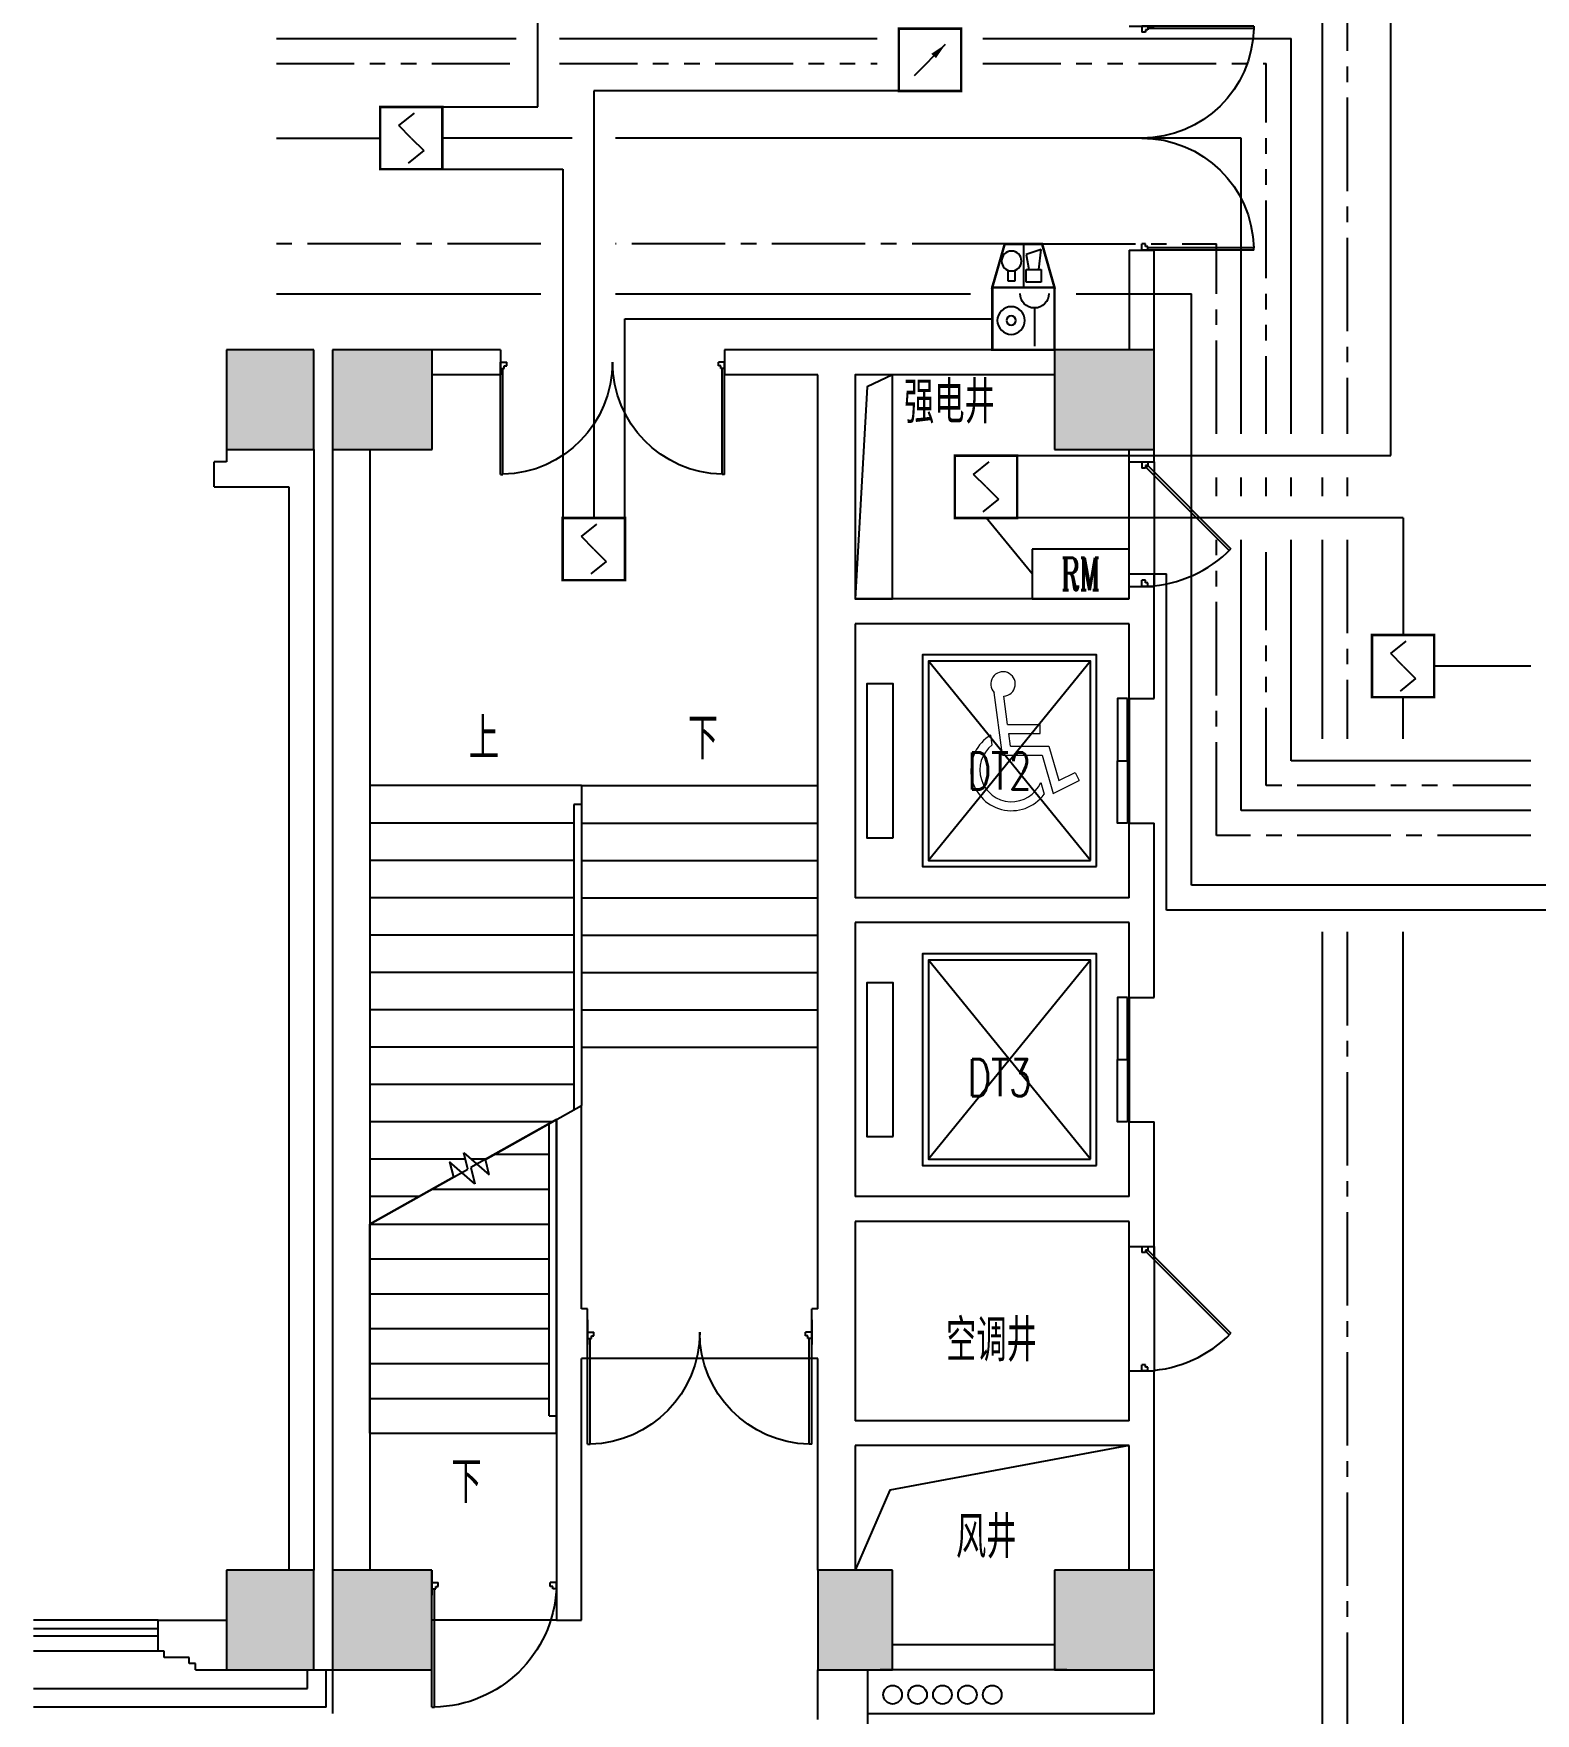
# Model space of a CAD drawing. Extents: x 190999 to 918899, y -200814 to 215286.
# Drawn here: x 686949 to 699011, y 116654 to 130143 of the extents above; entities that cross this region are included whole.
import ezdxf
from ezdxf.enums import TextEntityAlignment as Align

# ---------------------------------------------------------------- set-up
doc = ezdxf.new("R2010")
doc.units = 0
doc.header["$LTSCALE"] = 1000
doc.header["$MEASUREMENT"] = 0
for name, pattern in [('CENTER2', [1.125, 0.75, -0.125, 0.125, -0.125]), ('CONTINOUS', [0]), ('PHANTOM2', [1.25, 0.625, -0.125, 0.125, -0.125, 0.125, -0.125])]:
    doc.linetypes.add(name, pattern=pattern)
for name, color, linetype in [('00-EQUIP', 3, 'Continuous'), ('00-WIRE-4', 6, 'Continuous'), ('A-墙线', 2, 'Continuous'), ('A-外包装修', 250, 'Continuous'), ('A-外窗', 145, 'Continuous'), ('A-门', 167, 'Continuous'), ('COLUMN', 2, 'Continuous'), ('DIM_SYMB', 3, 'Continuous'), ('PUB_HATCH', 250, 'Continuous'), ('PUB_TEXT', 7, 'Continuous'), ('STAIR', 5, 'Continuous'), ('房间名称', 7, 'Continuous'), ('洞口线', 165, 'Continuous'), ('电井开洞', 97, 'Continuous'), ('雨水管', 151, 'Continuous')]:
    doc.layers.add(name, color=color, linetype=linetype)
doc.layers.add('1-3残疾人坐席', color=10, linetype='Continuous', lineweight=9)
doc.styles.add('_COMPLEX', font='COMPLEX.shx', dxfattribs={"width": 0.5})
doc.styles.add('_TCH_DIM', font='SIMPLEX', dxfattribs={"bigfont": 'GBCBIG'})
doc.styles.get("Standard").update_dxf_attribs({"font": 'simhei.ttf'})
doc.styles.add('XXK', font='romans.shx', dxfattribs={"width": 0.75, "bigfont": 'hzf.shx'})
doc.linetypes.add('4INE', pattern='A,1,-0.15,["4",XXK,S=0.3,R=0,X=-0.1,Y=-0.1],-0.25', length=1.4)
doc.linetypes.add('BIG-DLINE', pattern='A,1,-0.15,["D",XXK,S=0.2,R=0,X=-0.1,Y=-0.09],-0.2', length=1.35)
doc.linetypes.add('XLINE', pattern='A,1,-0.2,["X",XXK,S=0.2,R=0,X=-0.1,Y=-0.09],-0.15', length=1.35)

# ---------------------------------------------------------------- blocks, each defined once
blk = doc.blocks.new('m1000')
at = {"layer": 'A-墙线'}
for p, q in [((0, 0), (0, 200)), ((1000, 0), (1000, 200))]:
    blk.add_line(p, q, dxfattribs=at)
at = {"layer": 'A-门'}
for p, q in [((0, 1100), (5.820766091346741e-11, 100.0000000009313)), ((0, 1100), (19.99999999994179, 1099.999999999069)), ((19.99999999994179, 1099.999999999069), (20.00000000005821, 150.0000000009313)), ((5.820766091346741e-11, 150.0000000009313), (29.99999999994179, 150.0000000009313)), ((29.99999999994179, 150.0000000009313), (30, 130)), ((970.0000000001746, 150.0000000009313), (970.0000000001164, 130)), ((1000.000000000058, 150.0000000009313), (970.0000000001746, 150.0000000009313)), ((1000.000000000058, 150.0000000009313), (1000.000000000058, 100.0000000009313)), ((5.820766091346741e-11, 100.0000000009313), (50.00000000005821, 100.0000000009313)), ((30, 130), (50.00000000005821, 130.0000000009313)), ((50.00000000005821, 130.0000000018626), (50.00000000005821, 100.0000000009313)), ((950.0000000000582, 130.0000000018626), (950.0000000000582, 100.0000000009313)), ((970.0000000001164, 130), (950.0000000000582, 130.0000000009313)), ((1000.000000000058, 100.0000000009313), (950.0000000000582, 100.0000000009313))]:
    blk.add_line(p, q, dxfattribs=at)
blk.add_arc((5.820766091346741e-11, 100.0000000009313), 1000, 2.865983971930656, 88.85400800037786, dxfattribs=at)
blk = doc.blocks.new('m1800')
at = {"layer": 'A-墙线'}
for p, q in [((-900, -100), (-900, 100)), ((900, -100), (900, 100))]:
    blk.add_line(p, q, dxfattribs=at)
at = {"layer": 'A-门'}
for p, q in [((-900, 900), (-899.9999999999418, 9.313225746154785e-10)), ((-900, 900), (-880.0000000000582, 899.9999999990687)), ((-880.0000000000582, 899.9999999990687), (-879.9999999999418, 50.00000000093132)), ((880.0000000000582, 899.9999999990687), (879.9999999999418, 50.00000000093132)), ((900, 900), (880.0000000000582, 899.9999999990687)), ((900, 900), (899.9999999999418, 9.313225746154785e-10)), ((-899.9999999999418, 50.00000000093132), (-870.0000000000582, 50.00000000093132)), ((-899.9999999999418, 9.313225746154785e-10), (-849.9999999999418, 9.313225746154785e-10)), ((-870.0000000000582, 50.00000000093132), (-870, 30)), ((-870, 30), (-849.9999999999418, 30.00000000093132)), ((-849.9999999999418, 30.00000000186265), (-849.9999999999418, 9.313225746154785e-10)), ((849.9999999999418, 30.00000000186265), (849.9999999999418, 9.313225746154785e-10)), ((870, 30), (849.9999999999418, 30.00000000093132)), ((899.9999999999418, 9.313225746154785e-10), (849.9999999999418, 9.313225746154785e-10)), ((870.0000000000582, 50.00000000093132), (870, 30)), ((899.9999999999418, 50.00000000093132), (870.0000000000582, 50.00000000093132))]:
    blk.add_line(p, q, dxfattribs=at)
for centre, start, end in [((-900, 0), 0, 88.72665564132167), ((900, 0), 91.27334436201257, 180)]:
    blk.add_arc(centre, 900, start, end, dxfattribs=at)
blk = doc.blocks.new('wza')
at = {"layer": '1-3残疾人坐席', "linetype": 'CONTINOUS'}
for p, q in [((0, 0), (-65.92103317385772, 501.259221150307)), ((40.34413458604831, 245.4232261337456), (10.43635719484882, 472.8400076992111)), ((-83.20065364841139, 80.454939481162), (-93.68438058072934, 160.1725128249964)), ((40.3441345867468, 245.4232261337456), (301.9591099754325, 245.4232247801265)), ((63.15117290557828, 71.999999671767), (49.81291678763228, 173.4232260875287)), ((49.81291678763228, 173.4232260875287), (301.9591096029035, 173.4232247829204)), ((301.9591096029035, 173.4232247829204), (301.959109976131, 245.4232247801265)), ((0, 0), (317.6950926940772, -1.64244556799531e-06)), ((63.15117290557828, 71.999999671767), (371.7653968639788, 71.99999807501445)), ((371.7653968639788, 71.99999807501445), (452.3839526305674, -205.6966173108667)), ((317.6950926940772, -1.64244556799531e-06), (407.3163418309996, -308.7070643706247)), ((306.5511975293048, -219.8632119825343), (334.2759955825168, -315.3633423000574)), ((407.3163418309996, -308.7070643706247), (615.2490263903746, -204.7994084716775)), ((452.3839526305674, -205.6966173108667), (583.0641903625219, -140.3933812931064)), ((583.0641903625219, -140.3933812931064), (615.2490263903746, -204.7994084716775))]:
    blk.add_line(p, q, dxfattribs=at)
for centre, radius, start, end in [((4.099231155589223, 570.3656342902686), 98.37953947765384, 273.7427053465065, 224.6236590530771), ((72.33969137939857, -120.7537110627163), 326.3181513302728, 120.5825845909829, 323.3889255196984), ((72.33969137939857, -120.7537110627163), 254.318151076953, 127.705102857942, 337.0637461616881)]:
    blk.add_arc(centre, radius, start, end, dxfattribs=at)
blk = doc.blocks.new('bfm01')
at = {"layer": 'A-墙线'}
for p, q in [((-200.0030517580453, -0.004291533608920872), (-0.003051758045330644, -0.004291533608920872)), ((-200.0030517580453, -1000.004291533609), (-0.003051758045330644, -1000.004291533609))]:
    blk.add_line(p, q, dxfattribs=at)
at = {"layer": 'A-门'}
for p, q in [((-200.0030517578125, -1000.004291533609), (-200.0030517578125, -0.004291533608920872)), ((-100.003051757114, -0.004291533667128533), (-100.003051757114, -50.00429153366713)), ((-70.00305175618269, -50.00429153366713), (-100.003051757114, -50.00429153366713)), ((-50.00305175711401, -30.00429153355071), (-70.00305175804533, -30.00429153360892)), ((-70.00305175804533, -30.00429153360892), (-70.00305175711401, -50.00429153366713)), ((-64.14518738078186, -44.14642715716036), (-50.0030517570849, -30.0042915334343)), ((-64.14518738081097, -44.14642715721857), (602.9494616675365, -711.241076205275)), ((-50.00305175711401, -0.004291533667128533), (-50.00305175711401, -30.00429153355071)), ((-50.00305175714311, -30.00429153360892), (617.0330152155366, -697.0403585060849)), ((-0.003051758045330644, -0.004291533608920872), (-0.003051758045330644, -1000.004291533609)), ((-70.00305175618269, -950.0042915336671), (-100.003051757114, -950.0042915336671)), ((-100.003051757114, -1000.004291533667), (-100.003051757114, -950.0042915336671)), ((-50.00305175711401, -1000.004291533667), (-100.003051757114, -1000.004291533667)), ((-70.00305175804533, -970.0042915337253), (-70.00305175711401, -950.0042915336671)), ((-50.00305175711401, -970.0042915337835), (-70.00305175804533, -970.0042915337253)), ((-50.00305175711401, -1000.004291533667), (-50.00305175711401, -970.0042915337835))]:
    blk.add_line(p, q, dxfattribs=at)
blk.add_arc((-100.003051757114, -0.004291533667128533), 1000, 272.8659839719306, 315.8103116972138, dxfattribs=at)
blk = doc.blocks.new('_LINKPT1')
at = {"color": 0}
blk.add_line((0, 0), (0, 0), dxfattribs=at)
blk = doc.blocks.new('3S1KCGW2')
for p, q in [((0.499999999999875, 0.499999999999875), (-0.499999999999875, 0.499999999999875)), ((-0.499999999999875, 0.499999999999875), (-0.499999999999875, -0.499999999999875)), ((-0.2, 0.2), (0.05, 0.4)), ((0.499999999999875, -0.499999999999875), (0.499999999999875, 0.499999999999875)), ((0, 0), (-0.2, 0.2)), ((0, 0), (0.2, -0.2)), ((0.2, -0.2), (-0.05, -0.4)), ((-0.499999999999875, -0.499999999999875), (0.499999999999875, -0.499999999999875))]:
    blk.add_line(p, q)
at = {"const_width": 0.04, "flags": 128}
blk.add_lwpolyline([(-0.499999999999875, -0.499999999999875), (-0.499999999999875, 0.499999999999875), (0.499999999999875, 0.499999999999875), (0.499999999999875, -0.499999999999875)], close=True, dxfattribs=at)
at = {"xscale": 0.002, "yscale": 0.002, "zscale": 0.002}
for p in [(0, 0.499999999999875), (-0.499999999999875, 0), (0.499999999999875, 0), (0, -0.499999999999875)]:
    blk.add_blockref('_LINKPT1', p, dxfattribs=at)
at = {"flags": 9}
blk.add_attdef('A', (0, 0), '', height=2e-05, dxfattribs=at)
blk = doc.blocks.new('3T1W6ZCM')
for p, q in [((0.5, 0.5), (-0.5, 0.5)), ((-0.5, 0.5), (-0.5, -0.5)), ((0.5, -0.5), (0.5, 0.5)), ((-0.1775382936502865, 0.1720085469460173), (-0.1775382936502865, -0.443376068438738)), ((-0.5, -0.5), (0.5, -0.5))]:
    blk.add_line(p, q)
at = {"const_width": 0.04}
blk.add_lwpolyline([(-0.5, 0.5), (-0.5, -0.5), (0.5, -0.5), (0.5, 0.5)], close=True, dxfattribs=at)
for radius in [0.2218934911243935, 0.07396449704146453]:
    blk.add_circle((0.1969945486489451, -0.02963126059148635), radius)
blk.add_arc((-0.1775382936502865, 0.4027777777155279), 0.2307692307693, 180, 0)
at = {"xscale": 0.002, "yscale": 0.002, "zscale": 0.002}
for p in [(0, 0.5), (-0.5, 0), (0.5, 0), (0, -0.5)]:
    blk.add_blockref('_LINKPT1', p, dxfattribs=at)
at = {"flags": 9}
blk.add_attdef('A', (0, 0), '', height=2e-05, dxfattribs=at)
blk = doc.blocks.new('6A2OE7N0')
for p, q in [((-0.3, 0.3499999999999943), (-0.5, -0.3499999999999943)), ((0.3, 0.3499999999999943), (-0.3, 0.3499999999999943)), ((1.776356839400252e-18, 0.3499999999999943), (-1.776356839400252e-18, -0.3499999999999943)), ((0.5, -0.3499999999999943), (0.3, 0.3499999999999943)), ((-0.2456702268532281, -0.06106422118475052), (-0.2856702268532281, 0.2589357788152427)), ((-0.2856702268532281, 0.2589357788152427), (-0.04567022685322809, 0.1789357788152302)), ((-0.04567022685322809, 0.1789357788152302), (-0.08567022685322809, -0.06106422118475052)), ((-0.2856702268532281, -0.06106422118475052), (-0.2856702268532281, -0.2610642211847676)), ((-0.04567022685322809, -0.06106422118475052), (-0.2856702268532281, -0.06106422118475052)), ((-0.2856702268532281, -0.2610642211847676), (-0.04567022685322809, -0.2610642211847676)), ((-0.04567022685322809, -0.2610642211847676), (-0.04567022685322809, -0.06106422118475052)), ((0.1304115314996602, -0.2439790560947586), (0.1304115314996602, -0.0723030258366748)), ((0.2504115314996602, -0.2439790560947586), (0.1304115314996602, -0.2439790560947586)), ((0.2504115314996602, -0.0723030258366748), (0.2504115314996602, -0.2439790560947586)), ((-0.5, -0.3499999999999943), (0.5, -0.3499999999999943))]:
    blk.add_line(p, q)
at = {"const_width": 0.04, "flags": 128}
blk.add_lwpolyline([(-0.5, -0.3499999999999943), (-0.3, 0.3499999999999943), (0.3, 0.3499999999999943), (0.5, -0.3499999999999943)], close=True, dxfattribs=at)
blk.add_circle((0.1904115314996602, 0.07602094390523462), 0.16)
at = {"xscale": 0.002, "yscale": 0.002, "zscale": 0.002}
for p in [(1.776356839400252e-18, 0.3499999999999943), (-0.4, 0), (0.4, 0), (1.776356839400252e-18, -0.3499999999999943)]:
    blk.add_blockref('_LINKPT1', p, dxfattribs=at)
at = {"flags": 9}
blk.add_attdef('A', (0, 0), '', height=2e-05, dxfattribs=at)
blk = doc.blocks.new('3S2OQ2I8')
for p, q in [((-0.5000000000001503, 0.5000000000001544), (0.5000000000001503, 0.5000000000001544)), ((-0.5000000000001503, -0.5000000000001544), (-0.5000000000001503, 0.5000000000001544)), ((0.5000000000001503, 0.5000000000001544), (0.5000000000001503, -0.5000000000001544)), ((-0.2500000000000752, -0.2500000000000772), (0.2500000000000752, 0.2500000000000772)), ((0.5000000000001503, -0.5000000000001544), (-0.5000000000001503, -0.5000000000001544))]:
    blk.add_line(p, q)
at = {"const_width": 0.04, "flags": 128}
blk.add_lwpolyline([(-0.5000000000001503, -0.5000000000001544), (-0.5000000000001503, 0.5000000000001544), (0.5000000000001503, 0.5000000000001544), (0.5000000000001503, -0.5000000000001544)], close=True, dxfattribs=at)
blk.add_solid([(0.2500000000000752, 0.2500000000000772), (0.02097020215397069, 0.09703461984575805), (0.09711477732838583, 0.02850939278686963)])
at = {"xscale": 0.002, "yscale": 0.002, "zscale": 0.002}
for p in [(0, 0.5000000000001544), (-0.5000000000001503, 0), (0.5000000000001503, 0), (0, -0.5000000000001544)]:
    blk.add_blockref('_LINKPT1', p, dxfattribs=at)
at = {"flags": 9}
blk.add_attdef('A', (0, 0), '', height=2e-05, dxfattribs=at)
blk = doc.blocks.new('6A2DRK5Q')
for p, q in [((0.7799999999988358, 0.3999999999996362), (-0.7799999999988358, 0.3999999999996362)), ((-0.7799999999988358, 0.3999999999996362), (-0.7799999999988358, -0.3999999999996362)), ((0.7799999999988358, -0.3999999999996362), (0.7799999999988358, 0.3999999999996362)), ((-0.7799999999988358, -0.3999999999996362), (0.7799999999988358, -0.3999999999996362))]:
    blk.add_line(p, q)
at = {"xscale": 0.002, "yscale": 0.002, "zscale": 0.002}
for p in [(0, 0.3999999999996362), (-0.7799999999988358, 0), (0.7799999999988358, 0), (0, -0.3999999999996362)]:
    blk.add_blockref('_LINKPT1', p, dxfattribs=at)
at = {"style": '_COMPLEX', "width": 0.6, "flags": 8}
blk.add_attdef('$TEXT$', text='', height=0.52, dxfattribs=at).set_placement((0, 0), align=Align.MIDDLE_CENTER)
at = {"flags": 9}
blk.add_attdef('A', (0, 0), '', height=2e-05, dxfattribs=at)

msp = doc.modelspace()

# ---------------------------------------------------------------- hatches: boundary and pattern name
at = {"layer": 'PUB_HATCH'}
for points in [[(689198.5377769038, 126803.697244719), (689198.5377769038, 127603.6964817795), (688498.5408286616, 127603.6964817795), (688498.5408286616, 126803.697244719)], [(690148.5408286616, 126803.697244719), (690148.5408286616, 127603.6964817795), (689348.5377769038, 127603.6964817795), (689348.5377769038, 126803.697244719)], [(695948.5377769038, 126803.6972447192), (695948.5377769038, 127603.6964817795), (695148.534725146, 127603.6964817795), (695148.534725146, 126803.697244719)], [(689198.5377769038, 117003.6964817795), (689198.5377769038, 117803.6957188401), (688498.5408286616, 117803.6957188401), (688498.5408286616, 117003.6964817795)], [(690148.5370139692, 117003.6964817812), (690148.5370139667, 117803.6926670799), (689348.537776905, 117803.6926670795), (689348.5377769038, 117003.6964817795)], [(693848.5438804192, 117003.6964817797), (693848.5438804135, 117803.693430022), (693248.5377769015, 117803.693430022), (693248.5377769036, 117003.6964817797)], [(695948.5377769038, 117003.6964817795), (695948.5377769028, 117803.6926670848), (695148.533962202, 117803.6926670841), (695148.5339622046, 117003.6964817812)]]:
    msp.add_hatch(color=256, dxfattribs=at).paths.add_polyline_path(points)

# ---------------------------------------------------------------- linework, layer by layer
at = {"layer": '00-WIRE-4'}
for p, q in [((690998.5377769049, 129553.6934300216), (690998.5377769049, 131843.976399395)), ((697848.5377769042, 126753.6934300216), (697848.5377769042, 130754.5036177755)), ((691448.5377769042, 129682.251311038), (691448.5377769042, 126253.6934300214)), ((693898.1924951818, 129682.251311038), (691448.5377769042, 129682.251311038)), ((690231.8711102374, 129553.6934300216), (690998.5377769049, 129553.6934300216)), ((688898.5377769041, 129303.6934300216), (689731.8711102376, 129303.6934300216)), ((691273.5377769043, 129303.6934300216), (690231.8711102376, 129303.6934300216)), ((696648.5377769043, 129303.6934300216), (691623.5377769043, 129303.6934300216)), ((696648.5377769043, 126928.6934300216), (696648.5377769043, 129303.6934300216)), ((690231.8711102376, 129053.6934300217), (691198.5377769042, 129053.6934300217)), ((691198.5377769042, 129053.6934300217), (691198.5377769042, 126253.6934300214)), ((691698.5377769042, 127853.6964817795), (694648.5347251461, 127853.6964817795)), ((691698.5377769042, 126253.6934300214), (691698.5377769042, 127853.6964817795)), ((694848.537776904, 126753.6934300216), (697848.5377769042, 126753.6934300216)), ((696648.5377769043, 126428.6934300217), (696648.5377769043, 126578.6934300216)), ((696848.5377769042, 126428.6934300217), (696848.5377769042, 126578.6934300216)), ((694968.5377769053, 125803.6964817788), (694598.5377769041, 126253.6934300217)), ((697948.5377769042, 126253.6934300217), (694848.537776904, 126253.6934300217)), ((697948.5377769042, 126253.6934300217), (697948.5377769042, 125313.6934300214)), ((696648.5377769043, 123903.6964817792), (696648.5377769043, 126078.6934300217)), ((698973.5377769042, 125063.6934300215), (698198.5377769042, 125063.6934300215)), ((697948.5377769042, 124478.6964817792), (697948.5377769042, 124813.6934300216)), ((698973.5377769042, 123903.6964817792), (696648.5377769043, 123903.6964817792)), ((697948.5377769042, 113433.6934300214), (697948.5377769042, 122928.6964817792))]:
    msp.add_line(p, q, dxfattribs=at)
at = {"layer": '00-WIRE-4', "linetype": 'XLINE'}
for p, q in [((697298.5377769043, 130753.6964817788), (697298.5377769043, 126928.6934300216)), ((697298.5377769044, 126578.6934300216), (697298.5377769044, 126428.6934300217)), ((697298.5377769044, 126078.6934300217), (697298.5377769044, 124478.6964817792)), ((697298.5377769043, 122928.6964817792), (697298.5377769043, 115478.6934300216))]:
    msp.add_line(p, q, dxfattribs=at)
at = {"layer": '00-WIRE-4', "linetype": 'CENTER2'}
for p, q in [((697498.5377769043, 130753.6964817788), (697498.5377769042, 126928.6934300216)), ((691023.5377769042, 128453.6964817801), (688898.5377769041, 128453.69648178)), ((694753.9436538776, 128453.6964817801), (691623.5377769042, 128453.6964817801)), ((695048.5347251461, 128453.6964817795), (696448.5377769044, 128453.6964817795)), ((696448.5377769044, 126928.6934300216), (696448.5377769044, 128453.6964817795)), ((696448.5377769044, 126428.6934300217), (696448.5377769044, 126578.6934300216)), ((697498.5377769042, 126578.6934300216), (697498.5377769043, 126428.6934300217)), ((696448.5377769044, 123703.6964817792), (696448.5377769044, 126078.6934300217)), ((697498.5377769043, 126078.6934300217), (697498.5377769043, 124478.6964817792)), ((698973.5377769042, 123703.6964817792), (696448.5377769044, 123703.6964817792)), ((697498.5377769043, 122928.6964817792), (697498.5377769043, 115478.6934300216))]:
    msp.add_line(p, q, dxfattribs=at)
at = {"layer": '00-WIRE-4', "linetype": 'BIG-DLINE'}
for p, q in [((688898.5377769041, 130103.6964817789), (690823.5377769049, 130103.6964817789)), ((691173.5377769049, 130103.6964817789), (693723.1924951818, 130103.6964817789)), ((694573.1924951819, 130103.6964817789), (697048.5377769043, 130103.6964817789)), ((697048.5377769043, 126928.6934300216), (697048.5377769043, 130103.6964817789)), ((697048.5377769043, 126428.6934300217), (697048.5377769043, 126578.6934300216)), ((697048.5377769043, 124303.6964817792), (697048.5377769043, 126078.6934300217)), ((698973.5377769041, 124303.6964817792), (697048.5377769043, 124303.6964817792))]:
    msp.add_line(p, q, dxfattribs=at)
at = {"layer": '00-WIRE-4', "linetype": 'PHANTOM2'}
for p, q in [((688898.5377769042, 129903.6964817789), (690823.5377769049, 129903.6964817789)), ((691173.5377769049, 129903.6964817789), (693723.1924951818, 129903.6964817789)), ((694573.1924951819, 129903.6964817789), (696848.5377769044, 129903.6964817789)), ((696848.5377769042, 126928.6934300216), (696848.5377769044, 129903.6964817789)), ((696848.5377769042, 124103.6964817792), (696848.5377769042, 126078.6934300217)), ((698973.5377769042, 124103.6964817792), (696848.5377769042, 124103.6964817792))]:
    msp.add_line(p, q, dxfattribs=at)
at = {"layer": '00-WIRE-4', "linetype": '4INE'}
for p, q in [((688898.5377769041, 128053.6964817788), (691023.5377769042, 128053.6964817788)), ((691623.5377769042, 128053.6964817788), (694473.5347251461, 128053.6964817788)), ((695323.5347251461, 128053.6964817788), (696248.5377769044, 128053.6964817788)), ((696248.5377769044, 123303.6964817792), (696248.5377769044, 128053.6964817788)), ((695748.537776904, 125803.696481779), (696048.5377769044, 125803.696481779)), ((696048.5377769044, 123103.6964817792), (696048.5377769044, 125803.696481779)), ((704273.5372046995, 123303.6964817792), (696248.5377769044, 123303.6964817792)), ((704273.5372046995, 123103.6964817792), (696048.5377769044, 123103.6964817792))]:
    msp.add_line(p, q, dxfattribs=at)
at = {"layer": 'A-墙线'}
for p, q in [((695748.5377769042, 128403.696481779), (695748.5377769042, 127603.696481779)), ((695948.5377769042, 127603.696481779), (695948.5377769042, 128403.696481779)), ((690698.5377769035, 127603.696481779), (690148.5408286613, 127603.696481779)), ((695148.5347251464, 127603.696481779), (692498.537776904, 127603.696481779)), ((690698.5377769035, 127403.696481779), (690148.5408286613, 127403.696481779)), ((693248.5377769035, 127403.696481779), (692498.5377769035, 127403.696481779)), ((693248.5377769035, 119903.6934300215), (693248.5377769035, 127403.696481779)), ((695148.5347251464, 127403.696481779), (693548.537776904, 127403.696481779)), ((693548.5377769042, 127403.696481779), (693548.537776904, 125603.696481779)), ((688498.5408286618, 126803.6972447189), (688498.5408286618, 126703.696481779)), ((689198.537776904, 126803.6972447185), (689198.537776904, 117803.6957188396)), ((689348.537776904, 126803.6972447189), (689348.537776904, 117803.6926670795)), ((689648.5377769036, 126803.697244719), (689648.5377769036, 117803.6926670797)), ((695748.537776904, 126703.6929531856), (695748.537776904, 126803.6972447192)), ((695948.5347251457, 126703.6929531856), (695948.537776904, 126803.6972447192)), ((688498.5408286618, 126703.696481779), (688398.537776904, 126703.696481779)), ((688398.537776904, 126503.6964817772), (688398.537776904, 126703.6964817772)), ((688398.537776904, 126503.6964817772), (688998.5377769041, 126503.6964817772)), ((688998.5377769041, 126503.6964817772), (688998.5377769041, 117803.6957188396)), ((695948.537776904, 124803.696481779), (695948.5377769042, 125803.696481779)), ((695748.5377769042, 125603.696481779), (693548.5377769042, 125603.696481779)), ((695748.5377769042, 125603.696481779), (695748.5377769042, 125703.6929531856)), ((693548.5377769042, 125403.696481779), (693548.5377769042, 123203.696481779)), ((695748.5377769042, 125403.696481779), (693548.5377769042, 125403.696481779)), ((695748.5377769042, 124803.696481779), (695748.5377769042, 125403.696481779)), ((695748.5377769042, 124803.696481779), (695948.537776904, 124803.696481779)), ((695748.5377769042, 123203.696481779), (695748.5377769042, 123803.696481779)), ((695748.5377769042, 123803.696481779), (695948.537776904, 123803.696481779)), ((695948.5377769042, 122403.696481779), (695948.5377769042, 123803.696481779)), ((695748.5377769042, 123203.696481779), (693548.5377769042, 123203.696481779)), ((693548.5377769042, 123003.696481779), (693548.5377769042, 120803.696481779)), ((695748.5377769042, 123003.696481779), (693548.5377769042, 123003.696481779)), ((695748.5377769042, 122403.696481779), (695748.5377769042, 123003.696481779)), ((695748.5377769042, 122403.696481779), (695948.537776904, 122403.696481779)), ((691148.5370139694, 121422.6163997928), (691148.5370139661, 117403.6926670799)), ((691348.5377769046, 119903.6934300226), (691348.5377769046, 121534.6168270373)), ((695748.5377769042, 120803.696481779), (695748.5377769042, 121403.696481779)), ((695748.5377769042, 121403.696481779), (695948.537776904, 121403.696481779)), ((695948.537776904, 120303.696481779), (695948.537776904, 121403.696481779)), ((695748.5377769042, 120803.696481779), (693548.5377769042, 120803.696481779)), ((693548.5377769042, 120603.696481779), (693548.5377769042, 119003.6964817792)), ((695748.5377769042, 120603.696481779), (693548.5377769042, 120603.696481779)), ((695748.5377769042, 120403.6891384897), (695748.5377769042, 120603.696481779)), ((691398.5352020655, 119903.6934300226), (691348.5377769046, 119903.6934300226)), ((691398.5352020655, 119503.6934300237), (691398.5352020655, 119903.6934300226)), ((693198.5352020655, 119503.6934300237), (693198.5352020655, 119903.6934300226)), ((693248.5377769045, 119903.6934300226), (693198.5352020655, 119903.6934300226)), ((691398.5352020655, 119503.6934300285), (691348.5377769046, 119503.6934300284)), ((691348.5377769046, 117403.6926670798), (691348.5377769046, 119503.6934300285)), ((693248.5377769029, 119503.6934300289), (693198.5352020655, 119503.6934300289)), ((693248.5377769035, 117803.6934300219), (693248.5377769035, 119503.6934300289)), ((695748.5377769042, 119003.6964817792), (695748.5377769042, 119403.6891384897)), ((695948.537776904, 117803.6926670847), (695948.537776904, 119408.7020081009)), ((695748.5377769042, 119003.6964817792), (693548.537776904, 119003.6964817792)), ((693548.5377769042, 118803.696481779), (693548.5377769042, 117803.6934300219)), ((695748.5377769042, 118803.696481779), (693548.537776904, 118803.696481779)), ((695748.5377769042, 117803.6926670846), (695748.5377769042, 118803.696481779)), ((687948.5301475094, 117403.6934300221), (688498.5408286618, 117403.6934300221)), ((687948.5301475094, 117153.6934300221), (687948.5301475094, 117403.6934300221)), ((691148.5370139661, 117403.6926670799), (691348.5377769046, 117403.6926670798)), ((687998.5301475094, 117153.6934300221), (687948.5301475094, 117153.6934300221)), ((687998.5301475094, 117103.6934300221), (687998.5301475094, 117153.6934300221)), ((688198.5301475094, 117103.6934300226), (687998.5301475094, 117103.6934300221)), ((688198.5301475094, 117053.6934300221), (688198.5301475094, 117103.6934300226)), ((695148.5339622034, 117203.696481779), (693848.5438804165, 117203.696481779)), ((688248.5301475094, 117053.6934300221), (688198.5301475094, 117053.6934300221)), ((688248.5301475094, 117003.6934300221), (688248.5301475094, 117053.6934300221)), ((688248.5301475094, 117003.6934300221), (688498.5408286618, 117003.6934300221)), ((693248.5377769053, 116603.6964817797), (693248.5377769035, 117003.6934300289)), ((693648.5377769037, 116303.6964817797), (693648.5377769037, 117003.696481779)), ((695248.5408286618, 117003.696481779), (693748.537776904, 117003.696481779))]:
    msp.add_line(p, q, dxfattribs=at)
at = {"layer": 'A-外包装修'}
for p, q in [((689148.537776904, 116853.696481779), (689148.537776904, 117003.6964817795)), ((689198.537776904, 117003.6964817795), (689348.537776904, 117003.6964817793)), ((689298.537776904, 116703.696481779), (689298.537776904, 117003.6964817793)), ((689348.537776904, 117003.6964817793), (689348.537776904, 116653.696481779)), ((686948.5408286613, 116853.696481779), (689148.537776904, 116853.696481779)), ((689298.537776904, 116703.696481779), (686948.5408286613, 116703.696481779))]:
    msp.add_line(p, q, dxfattribs=at)
at = {"layer": 'A-外窗'}
for p, q in [((687948.5301475094, 117403.6934300221), (686948.5408286613, 117403.6934300221)), ((687948.5301475094, 117333.6934300221), (686948.5408286613, 117333.6934300221)), ((687948.5301475094, 117273.6934300221), (686948.5408286613, 117273.6934300221)), ((687948.5301475094, 117153.6934300221), (686948.5408286613, 117153.6934300221))]:
    msp.add_line(p, q, dxfattribs=at)
at = {"layer": 'A-门'}
for p, q in [((695748.5377769042, 124803.696481779), (695748.5377769042, 123803.696481779)), ((695748.5377769042, 122403.696481779), (695748.5377769042, 121403.696481779)), ((693198.5352020655, 119503.6934300336), (691398.5377769046, 119503.6934300296)), ((691148.5370139661, 117403.6926670799), (690148.5370139675, 117403.6945744304))]:
    msp.add_line(p, q, dxfattribs=at)
for points in [[(695733.5796687431, 124803.696481779), (695653.6973476515, 124803.696481779), (695653.6973476515, 124303.696481779), (695733.5796687431, 124303.696481779)], [(695733.5796687431, 123803.696481779), (695653.6973476515, 123803.696481779), (695653.6973476515, 124303.696481779), (695733.5796687431, 124303.696481779)], [(695733.5796687431, 122403.696481779), (695653.6973476515, 122403.696481779), (695653.6973476515, 121903.696481779), (695733.5796687431, 121903.696481779)], [(695733.5796687431, 121403.696481779), (695653.6973476515, 121403.696481779), (695653.6973476515, 121903.696481779), (695733.5796687431, 121903.696481779)]]:
    msp.add_lwpolyline(points, close=True, dxfattribs=at)
at = {"layer": 'COLUMN'}
for p, q in [((689198.5377769038, 127603.6964817795), (688498.5408286616, 127603.6964817795)), ((688498.5408286616, 127603.6964817795), (688498.5408286616, 126803.697244719)), ((689198.5377769038, 126803.697244719), (689198.5377769038, 127603.6964817795)), ((690148.5408286616, 127603.6964817795), (689348.5377769038, 127603.6964817795)), ((689348.5377769038, 127603.6964817795), (689348.5377769038, 126803.697244719)), ((690148.5408286616, 126803.697244719), (690148.5408286616, 127603.6964817795)), ((695948.5377769038, 127603.6964817795), (695148.534725146, 127603.6964817795)), ((695148.534725146, 127603.6964817795), (695148.534725146, 126803.697244719)), ((695948.5377769038, 126803.6972447192), (695948.5377769038, 127603.6964817795)), ((688498.5408286616, 126803.697244719), (689198.5377769038, 126803.697244719)), ((689348.5377769038, 126803.697244719), (690148.5408286616, 126803.697244719)), ((695148.534725146, 126803.697244719), (695948.5377769038, 126803.6972447192)), ((689198.5377769038, 117803.6957188401), (688498.5408286616, 117803.6957188401)), ((688498.5408286616, 117803.6957188401), (688498.5408286616, 117003.6964817795)), ((689198.5377769038, 117003.6964817795), (689198.5377769038, 117803.6957188401)), ((690148.5370139667, 117803.6926670799), (689348.537776905, 117803.6926670795)), ((689348.537776905, 117803.6926670795), (689348.5377769038, 117003.6964817795)), ((690148.5370139692, 117003.6964817812), (690148.5370139667, 117803.6926670799)), ((693848.5438804135, 117803.693430022), (693248.5377769015, 117803.693430022)), ((693248.5377769015, 117803.693430022), (693248.5377769036, 117003.6964817797)), ((693848.5438804192, 117003.6964817797), (693848.5438804135, 117803.693430022)), ((695948.5377769028, 117803.6926670848), (695148.533962202, 117803.6926670841)), ((695148.533962202, 117803.6926670841), (695148.5339622046, 117003.6964817812)), ((695948.5377769038, 117003.6964817795), (695948.5377769028, 117803.6926670848)), ((688498.5408286616, 117003.6964817795), (689198.5377769038, 117003.6964817795)), ((689348.5377769038, 117003.6964817795), (690148.5370139692, 117003.6964817812)), ((693248.5377769036, 117003.6964817797), (693848.5438804192, 117003.6964817797)), ((695148.5339622046, 117003.6964817812), (695948.5377769038, 117003.6964817795))]:
    msp.add_line(p, q, dxfattribs=at)
at = {"layer": 'DIM_SYMB'}
for points in [[(690548.5377769038, 124103.6903782789, 0, 0, 0), (690548.5377769045, 121703.690378279, 80, 0, 0), (690548.5377769046, 121403.690378279, 0, 0, 0)], [(692298.5377769013, 124103.6903782788, 0, 0, 0), (692298.5377769012, 122303.6903782904, 80, 0, 0), (692298.5377769012, 122003.6903782904, 0, 0, 0)], [(690398.5377769062, 118903.6934300345, 0, 0, 0), (690398.5377769032, 120563.69343004, 80, 0, 0), (690398.5377769028, 120863.69343004, 0, 0, 0)]]:
    msp.add_lwpolyline(points, format="xyseb", dxfattribs=at)
at = {"layer": 'STAIR'}
for p, q in [((695437.0380612295, 125103.696481779), (694137.0380612295, 123503.696481779)), ((695437.0380612295, 123503.696481779), (694137.0380612295, 125103.696481779)), ((689648.5377769008, 124103.6903782789), (689648.5377769022, 120582.61682703)), ((691348.5377769008, 124103.6903782789), (689648.5377769008, 124103.6903782789)), ((691348.5377769008, 124103.6903782789), (693248.5377769016, 124103.6903782786)), ((691348.5377769008, 124103.6903782789), (691348.5377769022, 123953.690378266)), ((691288.5377769008, 123953.6903782789), (691288.5377769016, 121501.0168270354)), ((691348.5377769008, 123953.6903782789), (691288.5377769008, 123953.6903782789)), ((691348.5377769022, 123953.690378266), (691348.5377769032, 121534.6168270306)), ((691348.5377769008, 123953.6903782789), (691348.5377769016, 121534.6168270356)), ((691288.5377769036, 123803.6903782809), (689648.5377769008, 123803.6903782789)), ((691348.5377769006, 123803.6903782777), (693248.5377769016, 123803.6903782774)), ((691288.5377769037, 123503.6903782809), (689648.5377769008, 123503.6903782789)), ((691348.5377769006, 123503.6903782799), (693248.5377769013, 123503.6903782797)), ((691288.5377769037, 123203.690378272), (689648.5377769008, 123203.6903782789)), ((691348.5377769006, 123203.6903782822), (693248.5377769013, 123203.6903782819)), ((691288.5377769038, 122903.6903782809), (689648.5377769008, 122903.6903782789)), ((691348.5377769006, 122903.6903782844), (693248.5377769013, 122903.6903782841)), ((695437.0380612295, 122703.696481779), (694137.0380612295, 121103.696481779)), ((695437.0380612295, 121103.696481779), (694137.0380612295, 122703.696481779)), ((691288.537776904, 122603.6903782809), (689648.5377769008, 122603.6903782789)), ((691348.5377769006, 122603.6903782866), (693248.5377769013, 122603.6903782864)), ((691288.537776904, 122303.6903782809), (689648.5377769008, 122303.6903782789)), ((691348.5377769006, 122303.6903782888), (693248.5377769013, 122303.6903782886)), ((691288.5377769041, 122003.6903782809), (689648.5377769008, 122003.6903782789)), ((691348.5377769006, 122003.690378291), (693248.5377769013, 122003.6903782908)), ((691288.5377769042, 121703.690378272), (689648.5377769008, 121703.6903782789)), ((691114.7405469943, 121403.69037828), (689648.5377769008, 121403.6903782789)), ((691148.5377769062, 121423.6934300345), (690459.5094938765, 121037.8375915436)), ((690576.9215053644, 121102.5117149701), (691348.5377769008, 121534.6168270351)), ((691148.5377769058, 119043.6934300238), (691148.5377769087, 121423.6934300463)), ((691148.5377769062, 119043.6934300345), (691148.5377769059, 121423.6934300344)), ((691088.5377769062, 119043.6934300345), (691088.5377769059, 121390.0934300344)), ((690437.5660598306, 121024.4726654709), (690404.3380456883, 121155.3195190302)), ((690404.3380456883, 121155.3195190302), (690608.0986487713, 120979.7408778788)), ((690648.5377768897, 121143.6934300399), (691088.5377769094, 121143.693430034)), ((690417.4490512152, 121103.6903782798), (689648.5377769008, 121103.6903782789)), ((689648.5377769008, 120582.6168270309), (690437.5660598306, 121024.4726654709)), ((690492.7375081184, 120906.9907380371), (690288.9769050358, 121082.5693791889)), ((690288.9769050358, 121082.5693791889), (690320.1540484806, 120959.7985421219)), ((690459.5094938765, 121037.8375915436), (690492.7375081184, 120906.9907380371)), ((690579.0262612856, 121103.69037828), (690464.2541310794, 121103.6903782799)), ((690608.0986487713, 120979.7408778788), (690576.9215053644, 121102.5117149701)), ((690320.1540484806, 120959.7985421219), (689648.5377769062, 120583.6934300345)), ((690043.3119755643, 120803.6903782804), (689648.5377769008, 120803.6903782789)), ((690148.5377769005, 120863.6934300302), (691088.5377769094, 120863.693430034)), ((689648.5377769062, 120583.6934300345), (691088.5377769095, 120583.6934300339)), ((689648.5377769062, 118903.6934300345), (689648.5377769058, 120583.693430029)), ((689648.5377769062, 120303.6934300345), (691088.5377769095, 120303.693430034)), ((689648.5377769062, 120023.6934300345), (691088.5377769095, 120023.693430034)), ((689648.5377769062, 119743.6934300345), (691088.5377769097, 119743.6934300339)), ((689648.5377769062, 119463.6934300345), (691088.5377769097, 119463.693430034)), ((689648.5377769062, 119183.6934300345), (691088.5377769097, 119183.693430034)), ((691088.5377769062, 119043.6934300345), (691148.5377769062, 119043.6934300345)), ((691148.5377769062, 118903.6934300345), (691148.5377769058, 119043.6934300238)), ((689648.5377769062, 118903.6934300345), (691148.5377769062, 118903.6934300345))]:
    msp.add_line(p, q, dxfattribs=at)
for points in [[(695487.0380612295, 123453.696481779), (695487.0380612295, 125153.696481779), (694087.0380612295, 125153.696481779), (694087.0380612295, 123453.696481779)], [(695437.0380612295, 123503.696481779), (695437.0380612295, 125103.696481779), (694137.0380612295, 125103.696481779), (694137.0380612295, 123503.696481779)], [(693851.9644026312, 123685.7801372006), (693851.9644026312, 124921.6128263574), (693641.9472804994, 124921.6128263574), (693641.9472804994, 123685.7801372006)], [(695487.0380612295, 121053.696481779), (695487.0380612295, 122753.696481779), (694087.0380612295, 122753.696481779), (694087.0380612295, 121053.696481779)], [(695437.0380612295, 121103.696481779), (695437.0380612295, 122703.696481779), (694137.0380612295, 122703.696481779), (694137.0380612295, 121103.696481779)], [(693851.9644026312, 121285.7801372004), (693851.9644026312, 122521.6128263574), (693641.9472804994, 122521.6128263574), (693641.9472804994, 121285.7801372004)]]:
    msp.add_lwpolyline(points, close=True, dxfattribs=at)
at = {"layer": '洞口线'}
msp.add_lwpolyline([(695748.5377769041, 118803.6964817855), (693824.5092721633, 118445.1296945304), (693548.5408286576, 117803.6934300284)], dxfattribs=at)
at = {"layer": '电井开洞', "color": 4}
msp.add_lwpolyline([(693848.537776904, 127403.6964817832), (693548.5377769041, 127403.6964817832), (693548.5377769041, 125603.6964817832), (693848.537776904, 125603.6964817832)], close=True, dxfattribs=at)
at = {"layer": '电井开洞'}
msp.add_lwpolyline([(693848.537776904, 127403.6964817832), (693643.1789118939, 127305.1232274908), (693548.5377769041, 125603.6964817832)], dxfattribs=at)
at = {"layer": '雨水管'}
msp.add_lwpolyline([(693648.5377769042, 116653.6964817794), (695948.5377769037, 116653.6964817794), (695948.5377769037, 117003.6964817796)], dxfattribs=at)
for centre in [(693848.537776904, 116803.6964817789), (694048.537776904, 116803.6964817789), (694248.537776904, 116803.6964817789), (694448.537776904, 116803.6964817789), (694648.537776904, 116803.6964817789)]:
    msp.add_circle(centre, 75, dxfattribs=at)

# ---------------------------------------------------------------- block references
msp.add_blockref('wza', (694730.9780491799, 124349.7764167242))
at = {"layer": '00-EQUIP', "yscale": 500, "zscale": 500}
for name, p, xscale in [('3S2OQ2I8', (694148.1924951819, 129932.2513110381), 500), ('3S1KCGW2', (689981.8711102376, 129303.6934300216), 500), ('6A2OE7N0', (694898.5347251461, 128278.6964817795), -500), ('3T1W6ZCM', (694898.5347251461, 127853.6964817795), -500), ('3S1KCGW2', (694598.5377769041, 126503.6934300216), 500), ('3S1KCGW2', (691448.5377769042, 126003.6934300215), 500), ('3S1KCGW2', (697948.5377769042, 125063.6934300215), 500)]:
    msp.add_blockref(name, p, dxfattribs=dict(at, xscale=xscale))
at = {"layer": '00-EQUIP', "xscale": 500, "yscale": 500, "zscale": 500}
msp.add_blockref('6A2DRK5Q', (695358.5377769048, 125803.6964817788), dxfattribs=at).add_auto_attribs({'$TEXT$': 'RM'})
at = {"layer": 'A-门', "xscale": -1}
for name, p, rotation in [('m1800', (695848.537776904, 129303.696481779), 270), ('m1800', (691598.5377769035, 127503.696481779), 180), ('m1800', (692298.5377769046, 119714.8046841792), 180), ('m1000', (690148.5370139664, 117803.6926670798), 180)]:
    msp.add_blockref(name, p, dxfattribs=dict(at, rotation=rotation))
at = {"layer": 'A-门'}
for p in [(695948.5377769037, 126703.6972447192), (695948.5377769037, 120403.6934300233)]:
    msp.add_blockref('bfm01', p, dxfattribs=at)

# ---------------------------------------------------------------- texts
at = {"layer": 'PUB_TEXT', "style": '_TCH_DIM'}
for s, p in [('上', (690444.282457755, 124313.6903782789)), ('下', (692203.5909683906, 124313.6903782788)), ('下', (690303.5909683955, 118343.6934300345))]:
    msp.add_text(s, height=337.5886524822695, dxfattribs=at).set_placement(p)
at = {"layer": '房间名称', "style": '_TCH_DIM'}
for s, p in [('强电井', (693939.8795465693, 127013.9294814458)), ('空调井', (694277.5163456529, 119480.6367201943)), ('风井', (694357.5038404976, 117900.7921155643))]:
    msp.add_text(s, height=337.5886524822695, dxfattribs=at).set_placement(p)
at = {"layer": '房间名称', "style": '_TCH_DIM', "width": 0.7058823529411765}
for s, p in [('DT2', (694450.2460009095, 124073.2611261623)), ('DT3', (694450.2460009095, 121610.0793595163))]:
    msp.add_text(s, height=297.4999999999999, dxfattribs=at).set_placement(p)

doc.saveas('drawing.dxf')
